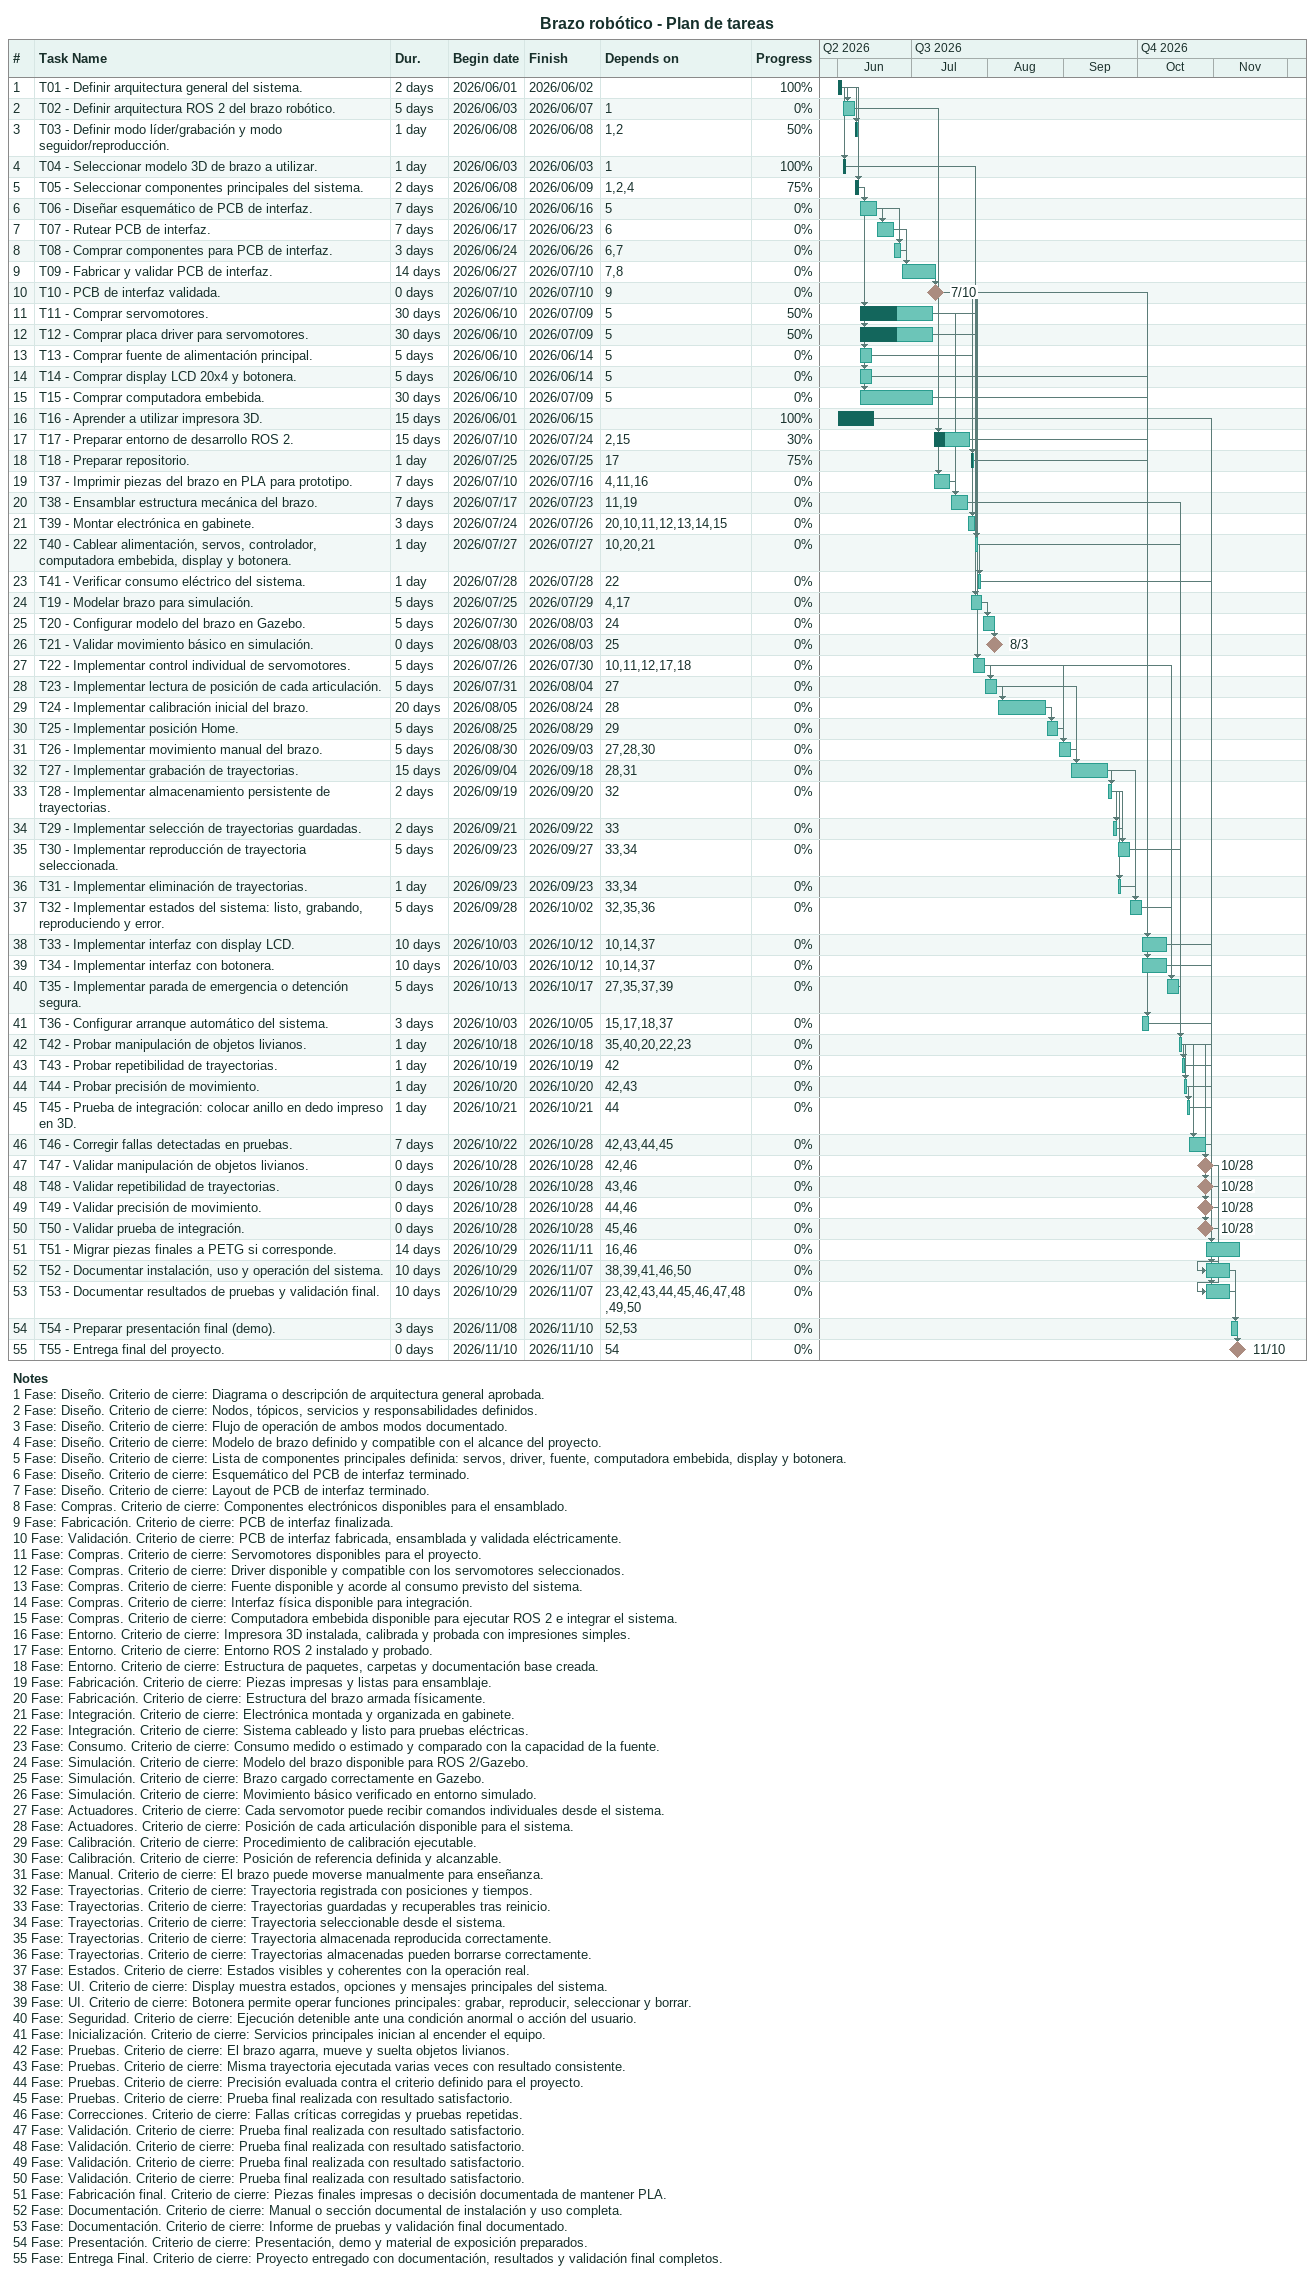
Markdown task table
Brazo robótico - Plan de tareas

| ID | Task | Duration | Start | Finish | Predecessors | % complete |
|---|---|---|---|---|---|---|
| 1 | T01 - Definir arquitectura general del sistema. | 2d | 2026-06-01 | 2026-06-02 |  | 100 |
| 2 | T02 - Definir arquitectura ROS 2 del brazo robótico. | 5d | 2026-06-03 | 2026-06-07 | 1 | 0 |
| 3 | T03 - Definir modo líder/grabación y modo seguidor/reproducción. | 1d | 2026-06-08 | 2026-06-08 | 1, 2 | 50 |
| 4 | T04 - Seleccionar modelo 3D de brazo a utilizar. | 1d | 2026-06-03 | 2026-06-03 | 1 | 100 |
| 5 | T05 - Seleccionar componentes principales del sistema. | 2d | 2026-06-08 | 2026-06-09 | 1, 2, 4 | 75 |
| 6 | T06 - Diseñar esquemático de PCB de interfaz. | 7d | 2026-06-10 | 2026-06-16 | 5 | 0 |
| 7 | T07 - Rutear PCB de interfaz. | 7d | 2026-06-17 | 2026-06-23 | 6 | 0 |
| 8 | T08 - Comprar componentes para PCB de interfaz. | 3d | 2026-06-24 | 2026-06-26 | 6, 7 | 0 |
| 9 | T09 - Fabricar y validar PCB de interfaz. | 14d | 2026-06-27 | 2026-07-10 | 7, 8 | 0 |
| 10 | T10 - PCB de interfaz validada. | 0d | 2026-07-10 | 2026-07-10 | 9 | 0 |
| 11 | T11 - Comprar servomotores. | 30d | 2026-06-10 | 2026-07-09 | 5 | 50 |
| 12 | T12 - Comprar placa driver para servomotores. | 30d | 2026-06-10 | 2026-07-09 | 5 | 50 |
| 13 | T13 - Comprar fuente de alimentación principal. | 5d | 2026-06-10 | 2026-06-14 | 5 | 0 |
| 14 | T14 - Comprar display LCD 20x4 y botonera. | 5d | 2026-06-10 | 2026-06-14 | 5 | 0 |
| 15 | T15 - Comprar computadora embebida. | 30d | 2026-06-10 | 2026-07-09 | 5 | 0 |
| 16 | T16 - Aprender a utilizar impresora 3D. | 15d | 2026-06-01 | 2026-06-15 |  | 100 |
| 17 | T17 - Preparar entorno de desarrollo ROS 2. | 15d | 2026-07-10 | 2026-07-24 | 2, 15 | 30 |
| 18 | T18 - Preparar repositorio. | 1d | 2026-07-25 | 2026-07-25 | 17 | 75 |
| 19 | T37 - Imprimir piezas del brazo en PLA para prototipo. | 7d | 2026-07-10 | 2026-07-16 | 4, 11, 16 | 0 |
| 20 | T38 - Ensamblar estructura mecánica del brazo. | 7d | 2026-07-17 | 2026-07-23 | 11, 19 | 0 |
| 21 | T39 - Montar electrónica en gabinete. | 3d | 2026-07-24 | 2026-07-26 | 20, 10, 11, 12, 13, 14, 15 | 0 |
| 22 | T40 - Cablear alimentación, servos, controlador, computadora embebida, display y botonera. | 1d | 2026-07-27 | 2026-07-27 | 10, 20, 21 | 0 |
| 23 | T41 - Verificar consumo eléctrico del sistema. | 1d | 2026-07-28 | 2026-07-28 | 22 | 0 |
| 24 | T19 - Modelar brazo para simulación. | 5d | 2026-07-25 | 2026-07-29 | 4, 17 | 0 |
| 25 | T20 - Configurar modelo del brazo en Gazebo. | 5d | 2026-07-30 | 2026-08-03 | 24 | 0 |
| 26 | T21 - Validar movimiento básico en simulación. | 0d | 2026-08-03 | 2026-08-03 | 25 | 0 |
| 27 | T22 - Implementar control individual de servomotores. | 5d | 2026-07-26 | 2026-07-30 | 10, 11, 12, 17, 18 | 0 |
| 28 | T23 - Implementar lectura de posición de cada articulación. | 5d | 2026-07-31 | 2026-08-04 | 27 | 0 |
| 29 | T24 - Implementar calibración inicial del brazo. | 20d | 2026-08-05 | 2026-08-24 | 28 | 0 |
| 30 | T25 - Implementar posición Home. | 5d | 2026-08-25 | 2026-08-29 | 29 | 0 |
| 31 | T26 - Implementar movimiento manual del brazo. | 5d | 2026-08-30 | 2026-09-03 | 27, 28, 30 | 0 |
| 32 | T27 - Implementar grabación de trayectorias. | 15d | 2026-09-04 | 2026-09-18 | 28, 31 | 0 |
| 33 | T28 - Implementar almacenamiento persistente de trayectorias. | 2d | 2026-09-19 | 2026-09-20 | 32 | 0 |
| 34 | T29 - Implementar selección de trayectorias guardadas. | 2d | 2026-09-21 | 2026-09-22 | 33 | 0 |
| 35 | T30 - Implementar reproducción de trayectoria seleccionada. | 5d | 2026-09-23 | 2026-09-27 | 33, 34 | 0 |
| 36 | T31 - Implementar eliminación de trayectorias. | 1d | 2026-09-23 | 2026-09-23 | 33, 34 | 0 |
| 37 | T32 - Implementar estados del sistema: listo, grabando, reproduciendo y error. | 5d | 2026-09-28 | 2026-10-02 | 32, 35, 36 | 0 |
| 38 | T33 - Implementar interfaz con display LCD. | 10d | 2026-10-03 | 2026-10-12 | 10, 14, 37 | 0 |
| 39 | T34 - Implementar interfaz con botonera. | 10d | 2026-10-03 | 2026-10-12 | 10, 14, 37 | 0 |
| 40 | T35 - Implementar parada de emergencia o detención segura. | 5d | 2026-10-13 | 2026-10-17 | 27, 35, 37, 39 | 0 |
| 41 | T36 - Configurar arranque automático del sistema. | 3d | 2026-10-03 | 2026-10-05 | 15, 17, 18, 37 | 0 |
| 42 | T42 - Probar manipulación de objetos livianos. | 1d | 2026-10-18 | 2026-10-18 | 35, 40, 20, 22, 23 | 0 |
| 43 | T43 - Probar repetibilidad de trayectorias. | 1d | 2026-10-19 | 2026-10-19 | 42 | 0 |
| 44 | T44 - Probar precisión de movimiento. | 1d | 2026-10-20 | 2026-10-20 | 42, 43 | 0 |
| 45 | T45 - Prueba de integración: colocar anillo en dedo impreso en 3D. | 1d | 2026-10-21 | 2026-10-21 | 44 | 0 |
| 46 | T46 - Corregir fallas detectadas en pruebas. | 7d | 2026-10-22 | 2026-10-28 | 42, 43, 44, 45 | 0 |
| 47 | T47 - Validar manipulación de objetos livianos. | 0d | 2026-10-28 | 2026-10-28 | 42, 46 | 0 |
| 48 | T48 - Validar repetibilidad de trayectorias. | 0d | 2026-10-28 | 2026-10-28 | 43, 46 | 0 |
| 49 | T49 - Validar precisión de movimiento. | 0d | 2026-10-28 | 2026-10-28 | 44, 46 | 0 |
| 50 | T50 - Validar prueba de integración. | 0d | 2026-10-28 | 2026-10-28 | 45, 46 | 0 |
| 51 | T51 - Migrar piezas finales a PETG si corresponde. | 14d | 2026-10-29 | 2026-11-11 | 16, 46 | 0 |
| 52 | T52 - Documentar instalación, uso y operación del sistema. | 10d | 2026-10-29 | 2026-11-07 | 38, 39, 41, 46, 50 | 0 |
| 53 | T53 - Documentar resultados de pruebas y validación final. | 10d | 2026-10-29 | 2026-11-07 | 23, 42, 43, 44, 45, 46, 47, 48, 49, 50 | 0 |
| 54 | T54 - Preparar presentación final (demo). | 3d | 2026-11-08 | 2026-11-10 | 52, 53 | 0 |
| 55 | T55 - Entrega final del proyecto. | 0d | 2026-11-10 | 2026-11-10 | 54 | 0 |

Notes
- 1: Fase: Diseño. Criterio de cierre: Diagrama o descripción de arquitectura general aprobada.
- 2: Fase: Diseño. Criterio de cierre: Nodos, tópicos, servicios y responsabilidades definidos.
- 3: Fase: Diseño. Criterio de cierre: Flujo de operación de ambos modos documentado.
- 4: Fase: Diseño. Criterio de cierre: Modelo de brazo definido y compatible con el alcance del proyecto.
- 5: Fase: Diseño. Criterio de cierre: Lista de componentes principales definida: servos, driver, fuente, computadora embebida, display y botonera.
- 6: Fase: Diseño. Criterio de cierre: Esquemático del PCB de interfaz terminado.
- 7: Fase: Diseño. Criterio de cierre: Layout de PCB de interfaz terminado.
- 8: Fase: Compras. Criterio de cierre: Componentes electrónicos disponibles para el ensamblado.
- 9: Fase: Fabricación. Criterio de cierre: PCB de interfaz finalizada.
- 10: Fase: Validación. Criterio de cierre: PCB de interfaz fabricada, ensamblada y validada eléctricamente.
- 11: Fase: Compras. Criterio de cierre: Servomotores disponibles para el proyecto.
- 12: Fase: Compras. Criterio de cierre: Driver disponible y compatible con los servomotores seleccionados.
- 13: Fase: Compras. Criterio de cierre: Fuente disponible y acorde al consumo previsto del sistema.
- 14: Fase: Compras. Criterio de cierre: Interfaz física disponible para integración.
- 15: Fase: Compras. Criterio de cierre: Computadora embebida disponible para ejecutar ROS 2 e integrar el sistema.
- 16: Fase: Entorno. Criterio de cierre: Impresora 3D instalada, calibrada y probada con impresiones simples.
- 17: Fase: Entorno. Criterio de cierre: Entorno ROS 2 instalado y probado.
- 18: Fase: Entorno. Criterio de cierre: Estructura de paquetes, carpetas y documentación base creada.
- 19: Fase: Fabricación. Criterio de cierre: Piezas impresas y listas para ensamblaje.
- 20: Fase: Fabricación. Criterio de cierre: Estructura del brazo armada físicamente.
- 21: Fase: Integración. Criterio de cierre: Electrónica montada y organizada en gabinete.
- 22: Fase: Integración. Criterio de cierre: Sistema cableado y listo para pruebas eléctricas.
- 23: Fase: Consumo. Criterio de cierre: Consumo medido o estimado y comparado con la capacidad de la fuente.
- 24: Fase: Simulación. Criterio de cierre: Modelo del brazo disponible para ROS 2/Gazebo.
- 25: Fase: Simulación. Criterio de cierre: Brazo cargado correctamente en Gazebo.
- 26: Fase: Simulación. Criterio de cierre: Movimiento básico verificado en entorno simulado.
- 27: Fase: Actuadores. Criterio de cierre: Cada servomotor puede recibir comandos individuales desde el sistema.
- 28: Fase: Actuadores. Criterio de cierre: Posición de cada articulación disponible para el sistema.
- 29: Fase: Calibración. Criterio de cierre: Procedimiento de calibración ejecutable.
- 30: Fase: Calibración. Criterio de cierre: Posición de referencia definida y alcanzable.
- 31: Fase: Manual. Criterio de cierre: El brazo puede moverse manualmente para enseñanza.
- 32: Fase: Trayectorias. Criterio de cierre: Trayectoria registrada con posiciones y tiempos.
- 33: Fase: Trayectorias. Criterio de cierre: Trayectorias guardadas y recuperables tras reinicio.
- 34: Fase: Trayectorias. Criterio de cierre: Trayectoria seleccionable desde el sistema.
- 35: Fase: Trayectorias. Criterio de cierre: Trayectoria almacenada reproducida correctamente.
- 36: Fase: Trayectorias. Criterio de cierre: Trayectorias almacenadas pueden borrarse correctamente.
- 37: Fase: Estados. Criterio de cierre: Estados visibles y coherentes con la operación real.
- 38: Fase: UI. Criterio de cierre: Display muestra estados, opciones y mensajes principales del sistema.
- 39: Fase: UI. Criterio de cierre: Botonera permite operar funciones principales: grabar, reproducir, seleccionar y borrar.
- 40: Fase: Seguridad. Criterio de cierre: Ejecución detenible ante una condición anormal o acción del usuario.
- 41: Fase: Inicialización. Criterio de cierre: Servicios principales inician al encender el equipo.
- 42: Fase: Pruebas. Criterio de cierre: El brazo agarra, mueve y suelta objetos livianos.
- 43: Fase: Pruebas. Criterio de cierre: Misma trayectoria ejecutada varias veces con resultado consistente.
- 44: Fase: Pruebas. Criterio de cierre: Precisión evaluada contra el criterio definido para el proyecto.
- 45: Fase: Pruebas. Criterio de cierre: Prueba final realizada con resultado satisfactorio.
- 46: Fase: Correcciones. Criterio de cierre: Fallas críticas corregidas y pruebas repetidas.
- 47: Fase: Validación. Criterio de cierre: Prueba final realizada con resultado satisfactorio.
- 48: Fase: Validación. Criterio de cierre: Prueba final realizada con resultado satisfactorio.
- 49: Fase: Validación. Criterio de cierre: Prueba final realizada con resultado satisfactorio.
- 50: Fase: Validación. Criterio de cierre: Prueba final realizada con resultado satisfactorio.
- 51: Fase: Fabricación final. Criterio de cierre: Piezas finales impresas o decisión documentada de mantener PLA.
- 52: Fase: Documentación. Criterio de cierre: Manual o sección documental de instalación y uso completa.
- 53: Fase: Documentación. Criterio de cierre: Informe de pruebas y validación final documentado.
- 54: Fase: Presentación. Criterio de cierre: Presentación, demo y material de exposición preparados.
- 55: Fase: Entrega Final. Criterio de cierre: Proyecto entregado con documentación, resultados y validación final completos.
